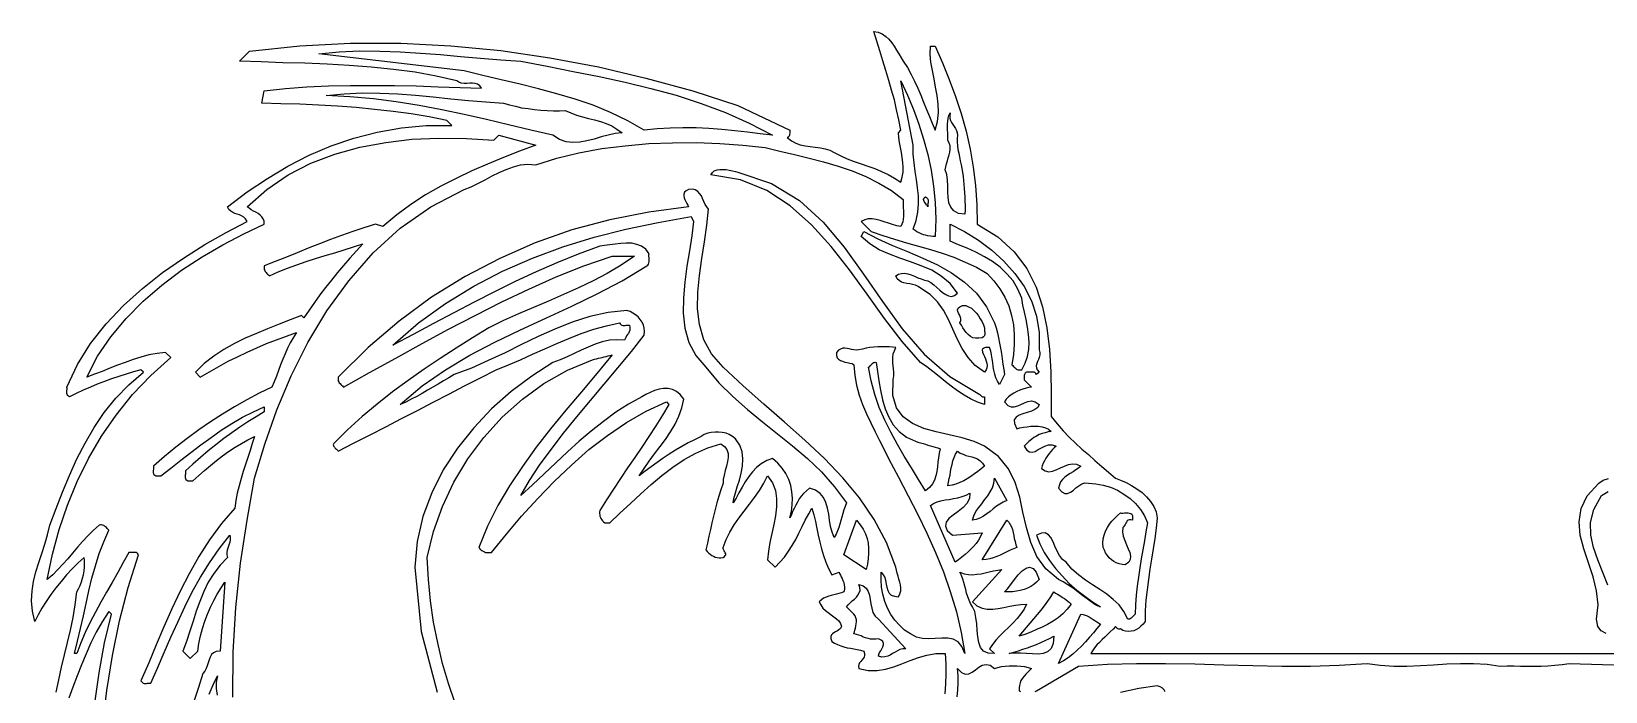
# Model space of a CAD drawing. Extents: x 0.1 to 15, y 0.1 to 19.2.
# Drawn here: x 0.17 to 8.91, y 15.54 to 19.2 of the extents above; entities that cross this region are included whole.
import ezdxf

# ---------------------------------------------------------------- set-up
doc = ezdxf.new("R2010")
doc.units = 0
doc.layers.add('1', color=7, linetype='Continuous')

msp = doc.modelspace()

# ---------------------------------------------------------------- linework, layer by layer
for points in [[(0.309, 15.539), (0.323, 15.608), (0.339, 15.678), (0.356, 15.746), (0.372, 15.815), (0.388, 15.884), (0.403, 15.953), (0.415, 16.023), (0.424, 16.095), (0.434, 16.113), (0.442, 16.131), (0.45, 16.151), (0.455, 16.171), (0.46, 16.191), (0.464, 16.212), (0.466, 16.232), (0.467, 16.251), (0.467, 16.27), (0.465, 16.287), (0.432, 16.256), (0.398, 16.224), (0.367, 16.19), (0.336, 16.154), (0.307, 16.118), (0.279, 16.081), (0.253, 16.043), (0.23, 16.005), (0.209, 15.968), (0.191, 15.931), (0.178, 15.989), (0.172, 16.046), (0.176, 16.101), (0.184, 16.154), (0.197, 16.207), (0.213, 16.258), (0.23, 16.309), (0.247, 16.361), (0.261, 16.413), (0.273, 16.465), (0.309, 16.558), (0.345, 16.649), (0.384, 16.742), (0.424, 16.833), (0.47, 16.921), (0.52, 17.007), (0.576, 17.091), (0.64, 17.17), (0.712, 17.245), (0.794, 17.315), (0.78, 17.328), (0.739, 17.316), (0.698, 17.304), (0.658, 17.291), (0.617, 17.278), (0.577, 17.263), (0.537, 17.249), (0.499, 17.232), (0.459, 17.215), (0.421, 17.196), (0.383, 17.178), (0.377, 17.181), (0.373, 17.185), (0.37, 17.19), (0.369, 17.196), (0.369, 17.202), (0.369, 17.208), (0.369, 17.214), (0.37, 17.22), (0.37, 17.226), (0.369, 17.232), (0.427, 17.357), (0.5, 17.473), (0.586, 17.582), (0.683, 17.684), (0.788, 17.779), (0.899, 17.868), (1.016, 17.948), (1.135, 18.023), (1.253, 18.089), (1.369, 18.15), (1.361, 18.165), (1.351, 18.175), (1.339, 18.182), (1.327, 18.187), (1.315, 18.191), (1.302, 18.196), (1.29, 18.201), (1.279, 18.208), (1.268, 18.218), (1.26, 18.232), (1.369, 18.315), (1.482, 18.39), (1.596, 18.458), (1.714, 18.518), (1.837, 18.571), (1.962, 18.613), (2.091, 18.647), (2.226, 18.671), (2.363, 18.684), (2.506, 18.684), (2.479, 18.712), (2.38, 18.732), (2.281, 18.749), (2.18, 18.762), (2.077, 18.773), (1.975, 18.783), (1.871, 18.79), (1.767, 18.796), (1.662, 18.801), (1.557, 18.804), (1.452, 18.808), (1.465, 18.876), (1.583, 18.889), (1.701, 18.898), (1.821, 18.903), (1.943, 18.906), (2.065, 18.906), (2.188, 18.905), (2.309, 18.903), (2.431, 18.898), (2.552, 18.894), (2.671, 18.89), (2.661, 18.904), (2.649, 18.912), (2.636, 18.916), (2.621, 18.918), (2.606, 18.918), (2.589, 18.917), (2.574, 18.917), (2.559, 18.919), (2.546, 18.923), (2.534, 18.931), (2.419, 18.958), (2.302, 18.979), (2.182, 18.995), (2.059, 19.007), (1.937, 19.017), (1.814, 19.023), (1.69, 19.029), (1.568, 19.032), (1.447, 19.036), (1.328, 19.041), (1.383, 19.095), (1.663, 19.125), (1.943, 19.14), (2.223, 19.14), (2.501, 19.125), (2.778, 19.099), (3.051, 19.059), (3.32, 19.009), (3.584, 18.947), (3.844, 18.875), (4.095, 18.794), (4.383, 18.657), (4.383, 18.651), (4.383, 18.645), (4.383, 18.64), (4.382, 18.634), (4.381, 18.63), (4.38, 18.625), (4.377, 18.622), (4.374, 18.619), (4.369, 18.616), (4.392, 18.598), (4.416, 18.586), (4.441, 18.577), (4.469, 18.571), (4.496, 18.567), (4.524, 18.564), (4.553, 18.559), (4.579, 18.554), (4.606, 18.546), (4.63, 18.534), (4.666, 18.515), (4.702, 18.498), (4.74, 18.483), (4.779, 18.47), (4.817, 18.457), (4.855, 18.444), (4.892, 18.428), (4.929, 18.412), (4.965, 18.392), (5, 18.369), (5.008, 18.397), (5.012, 18.424), (5.013, 18.452), (5.011, 18.479), (5.008, 18.506), (5.003, 18.534), (4.998, 18.561), (4.993, 18.589), (4.988, 18.616), (4.986, 18.643), (5, 18.657), (4.989, 18.714), (4.976, 18.77), (4.964, 18.825), (4.948, 18.88), (4.933, 18.934), (4.916, 18.988), (4.9, 19.043), (4.883, 19.097), (4.866, 19.151), (4.849, 19.205), (4.874, 19.201), (4.896, 19.192), (4.916, 19.178), (4.933, 19.162), (4.949, 19.143), (4.963, 19.124), (4.976, 19.102), (4.989, 19.081), (5.001, 19.059), (5.013, 19.041)], [(5.013, 19.041), (5.036, 19.005), (5.057, 18.967), (5.076, 18.929), (5.094, 18.891), (5.11, 18.852), (5.126, 18.813), (5.142, 18.773), (5.158, 18.734), (5.174, 18.696), (5.191, 18.657), (5.203, 18.706), (5.208, 18.755), (5.207, 18.802), (5.201, 18.85), (5.193, 18.896), (5.184, 18.943), (5.175, 18.988), (5.167, 19.034), (5.163, 19.078), (5.164, 19.123), (5.191, 19.123), (5.232, 19.031), (5.269, 18.939), (5.304, 18.845), (5.335, 18.75), (5.362, 18.652), (5.384, 18.553), (5.402, 18.452), (5.415, 18.35), (5.422, 18.244), (5.424, 18.136), (5.538, 18.066), (5.629, 17.983), (5.699, 17.89), (5.751, 17.787), (5.787, 17.677), (5.811, 17.56), (5.825, 17.44), (5.832, 17.317), (5.834, 17.192), (5.835, 17.068), (5.868, 17.028), (5.901, 16.99), (5.935, 16.954), (5.97, 16.921), (6.005, 16.888), (6.041, 16.857), (6.077, 16.825), (6.115, 16.792), (6.153, 16.76), (6.191, 16.726), (6.22, 16.715), (6.251, 16.702), (6.281, 16.686), (6.311, 16.668), (6.339, 16.647), (6.364, 16.623), (6.386, 16.597), (6.404, 16.569), (6.417, 16.539), (6.424, 16.506), (6.417, 16.449), (6.41, 16.392), (6.401, 16.335), (6.392, 16.278), (6.383, 16.221), (6.375, 16.165), (6.367, 16.107), (6.361, 16.049), (6.357, 15.991), (6.356, 15.931), (6.345, 15.917), (6.333, 15.905), (6.321, 15.895), (6.308, 15.886), (6.293, 15.88), (6.278, 15.877), (6.263, 15.876), (6.248, 15.878), (6.233, 15.882), (6.219, 15.89), (6.214, 15.889), (6.21, 15.889), (6.207, 15.89), (6.203, 15.892), (6.2, 15.895), (6.197, 15.898), (6.194, 15.901), (6.191, 15.904), (6.178, 15.889), (6.162, 15.874), (6.148, 15.859), (6.132, 15.845), (6.118, 15.831), (6.103, 15.815), (6.089, 15.801), (6.076, 15.785), (6.065, 15.769), (6.054, 15.753), (6.291, 15.753), (6.527, 15.753), (6.764, 15.753), (7.002, 15.753), (7.239, 15.753), (7.476, 15.753), (7.711, 15.753), (7.946, 15.753), (8.179, 15.753), (8.41, 15.753), (8.476, 15.753), (8.545, 15.753), (8.616, 15.753), (8.688, 15.753), (8.76, 15.753), (8.832, 15.753), (8.904, 15.753), (8.975, 15.753)], [(5.438, 17.191), (5.44, 17.189), (5.444, 17.185), (5.446, 17.183), (5.45, 17.18), (5.453, 17.178), (5.457, 17.177), (5.461, 17.177), (5.465, 17.178), (5.465, 17.136), (5.425, 17.149), (5.387, 17.166), (5.351, 17.187), (5.315, 17.211), (5.28, 17.237), (5.246, 17.263), (5.213, 17.291), (5.178, 17.319), (5.144, 17.345), (5.109, 17.369), (5.007, 17.485), (4.909, 17.613), (4.813, 17.747), (4.715, 17.882), (4.613, 18.012), (4.504, 18.133), (4.386, 18.238), (4.255, 18.323), (4.109, 18.382), (3.945, 18.41), (3.953, 18.422), (3.964, 18.432), (3.979, 18.437), (3.995, 18.44), (4.012, 18.44), (4.029, 18.439), (4.047, 18.435), (4.065, 18.432), (4.081, 18.428), (4.095, 18.424), (4.281, 18.362), (4.437, 18.267), (4.569, 18.147), (4.685, 18.008), (4.792, 17.859), (4.898, 17.706), (5.007, 17.555), (5.13, 17.415), (5.271, 17.291), (5.438, 17.191)], [(5.15, 18.232), (5.147, 18.238), (5.142, 18.243), (5.138, 18.249), (5.134, 18.255), (5.13, 18.261), (5.127, 18.267), (5.126, 18.272), (5.127, 18.278), (5.13, 18.283), (5.136, 18.287), (5.142, 18.284), (5.147, 18.279), (5.149, 18.274), (5.151, 18.269), (5.151, 18.263), (5.151, 18.256), (5.15, 18.25), (5.149, 18.244), (5.149, 18.238), (5.15, 18.232)], [(5.52, 17.589), (5.529, 17.561), (5.536, 17.533), (5.542, 17.505), (5.548, 17.476), (5.553, 17.447), (5.558, 17.418), (5.562, 17.389), (5.566, 17.36), (5.571, 17.33), (5.575, 17.301), (5.547, 17.246), (5.536, 17.264), (5.528, 17.284), (5.522, 17.304), (5.517, 17.325), (5.513, 17.346), (5.51, 17.368), (5.506, 17.389), (5.503, 17.41), (5.499, 17.431), (5.493, 17.452), (5.487, 17.452), (5.481, 17.452), (5.476, 17.452), (5.47, 17.451), (5.465, 17.45), (5.461, 17.448), (5.458, 17.446), (5.454, 17.442), (5.452, 17.438), (5.454, 17.426), (5.458, 17.413), (5.464, 17.401), (5.469, 17.388), (5.474, 17.376), (5.477, 17.364), (5.479, 17.351), (5.478, 17.339), (5.474, 17.327), (5.465, 17.315), (5.413, 17.352), (5.373, 17.397), (5.34, 17.446), (5.313, 17.499), (5.289, 17.553), (5.264, 17.607), (5.237, 17.658), (5.203, 17.705), (5.162, 17.746), (5.109, 17.78), (5.096, 17.79), (5.082, 17.797), (5.065, 17.801), (5.049, 17.804), (5.033, 17.807), (5.017, 17.81), (5.003, 17.815), (4.99, 17.823), (4.98, 17.833), (4.972, 17.849), (4.987, 17.859), (5.003, 17.863), (5.02, 17.864), (5.038, 17.861), (5.057, 17.855), (5.076, 17.848), (5.095, 17.839), (5.113, 17.832), (5.132, 17.826), (5.15, 17.821), (5.166, 17.812), (5.183, 17.8), (5.2, 17.785), (5.216, 17.77), (5.232, 17.756), (5.249, 17.745), (5.265, 17.738), (5.282, 17.735), (5.298, 17.74), (5.315, 17.753), (5.273, 17.806), (5.224, 17.847), (5.171, 17.88), (5.113, 17.905), (5.054, 17.927), (4.994, 17.947), (4.936, 17.97), (4.88, 17.994), (4.827, 18.027), (4.78, 18.068), (4.794, 18.095), (4.872, 18.055), (4.954, 18.018), (5.037, 17.984), (5.121, 17.948), (5.203, 17.91), (5.281, 17.866), (5.354, 17.815), (5.419, 17.753), (5.476, 17.678), (5.52, 17.589)], [(8.916, 15.865), (8.889, 15.88), (8.871, 15.904), (8.863, 15.945), (8.872, 16.023), (8.863, 16.101), (8.844, 16.179), (8.818, 16.257), (8.792, 16.334), (8.773, 16.41), (8.766, 16.485), (8.777, 16.558), (8.812, 16.629), (8.876, 16.698), (8.9, 16.716), (8.93, 16.724)], [(6.287, 16.52), (6.287, 16.493), (6.277, 16.496), (6.269, 16.496), (6.262, 16.494), (6.257, 16.489), (6.252, 16.483), (6.249, 16.477), (6.245, 16.47), (6.241, 16.463), (6.237, 16.457), (6.232, 16.452), (6.231, 16.428), (6.235, 16.404), (6.243, 16.38), (6.253, 16.357), (6.262, 16.335), (6.271, 16.314), (6.275, 16.294), (6.273, 16.275), (6.265, 16.26), (6.246, 16.246), (6.229, 16.247), (6.212, 16.251), (6.196, 16.256), (6.183, 16.265), (6.169, 16.274), (6.157, 16.285), (6.147, 16.297), (6.137, 16.312), (6.13, 16.327), (6.123, 16.342), (6.121, 16.366), (6.123, 16.389), (6.128, 16.411), (6.136, 16.433), (6.147, 16.452), (6.159, 16.471), (6.172, 16.488), (6.188, 16.505), (6.203, 16.52), (6.219, 16.534), (6.226, 16.533), (6.233, 16.533), (6.241, 16.534), (6.249, 16.535), (6.256, 16.535), (6.263, 16.535), (6.27, 16.533), (6.277, 16.53), (6.282, 16.526), (6.287, 16.52)], [(0.523, 15.478), (0.547, 15.647), (0.577, 15.812), (0.616, 15.972), (0.602, 15.986), (0.565, 15.929), (0.532, 15.872), (0.502, 15.813), (0.475, 15.752), (0.45, 15.69), (0.426, 15.629), (0.402, 15.567), (0.379, 15.505)]]:
    msp.add_lwpolyline(points)
at = {"layer": '1'}
for points in [[(4.287, 18.63), (4.218, 18.638), (4.148, 18.647), (4.077, 18.654), (4.006, 18.661), (3.934, 18.666), (3.863, 18.67), (3.79, 18.671), (3.718, 18.669), (3.646, 18.665), (3.575, 18.657), (3.483, 18.71), (3.388, 18.756), (3.291, 18.796), (3.192, 18.83), (3.09, 18.86), (2.988, 18.886), (2.885, 18.912), (2.781, 18.936), (2.678, 18.96), (2.575, 18.986), (1.767, 19.082), (1.88, 19.092), (1.994, 19.097), (2.107, 19.096), (2.22, 19.093), (2.332, 19.085), (2.444, 19.077), (2.555, 19.067), (2.666, 19.057), (2.779, 19.047), (2.89, 19.041), (3.035, 19.012), (3.18, 18.984), (3.325, 18.955), (3.469, 18.923), (3.611, 18.889), (3.752, 18.851), (3.89, 18.806), (4.026, 18.755), (4.158, 18.696), (4.287, 18.63)], [(5.191, 18.068), (5.178, 18.068), (5.164, 18.069), (5.15, 18.071), (5.137, 18.074), (5.125, 18.077), (5.113, 18.083), (5.101, 18.088), (5.089, 18.094), (5.079, 18.101), (5.068, 18.109), (5.085, 18.156), (5.095, 18.202), (5.098, 18.248), (5.097, 18.293), (5.093, 18.338), (5.086, 18.383), (5.079, 18.429), (5.073, 18.476), (5.069, 18.524), (5.068, 18.575), (5, 18.931), (5.036, 18.852), (5.07, 18.772), (5.1, 18.69), (5.126, 18.607), (5.149, 18.522), (5.168, 18.435), (5.182, 18.347), (5.19, 18.256), (5.194, 18.163), (5.191, 18.068)], [(3.136, 18.767), (3.167, 18.753), (3.199, 18.741), (3.232, 18.732), (3.265, 18.723), (3.298, 18.714), (3.331, 18.705), (3.363, 18.694), (3.394, 18.681), (3.423, 18.664), (3.452, 18.643), (3.413, 18.639), (3.375, 18.63), (3.335, 18.62), (3.296, 18.608), (3.256, 18.598), (3.218, 18.591), (3.179, 18.589), (3.142, 18.593), (3.104, 18.606), (3.068, 18.63), (2.945, 18.658), (2.821, 18.687), (2.698, 18.716), (2.575, 18.744), (2.451, 18.77), (2.325, 18.794), (2.198, 18.815), (2.071, 18.831), (1.94, 18.843), (1.808, 18.849), (1.909, 18.86), (2.008, 18.864), (2.107, 18.863), (2.206, 18.859), (2.304, 18.851), (2.402, 18.842), (2.5, 18.832), (2.598, 18.822), (2.696, 18.814), (2.794, 18.808), (2.827, 18.798), (2.86, 18.79), (2.894, 18.782), (2.93, 18.777), (2.965, 18.772), (3, 18.768), (3.036, 18.766), (3.071, 18.765), (3.104, 18.765), (3.136, 18.767)], [(5.315, 18.63), (5.312, 18.611), (5.312, 18.592), (5.314, 18.571), (5.316, 18.551), (5.321, 18.53), (5.325, 18.509), (5.33, 18.488), (5.334, 18.466), (5.339, 18.445), (5.342, 18.424), (5.345, 18.401), (5.347, 18.379), (5.349, 18.356), (5.351, 18.333), (5.353, 18.309), (5.355, 18.286), (5.356, 18.263), (5.357, 18.239), (5.357, 18.215), (5.356, 18.191), (5.32, 18.196), (5.294, 18.21), (5.278, 18.231), (5.267, 18.255), (5.262, 18.285), (5.261, 18.316), (5.26, 18.349), (5.258, 18.381), (5.255, 18.411), (5.246, 18.438), (5.249, 18.454), (5.253, 18.47), (5.258, 18.488), (5.263, 18.504), (5.268, 18.52), (5.272, 18.536), (5.273, 18.553), (5.273, 18.57), (5.268, 18.586), (5.26, 18.602), (5.261, 18.613), (5.261, 18.627), (5.26, 18.642), (5.259, 18.658), (5.259, 18.674), (5.259, 18.691), (5.261, 18.708), (5.263, 18.725), (5.267, 18.739), (5.273, 18.753), (5.271, 18.738), (5.272, 18.724), (5.276, 18.712), (5.281, 18.7), (5.289, 18.689), (5.296, 18.678), (5.303, 18.667), (5.309, 18.655), (5.313, 18.643), (5.315, 18.63)], [(0.567, 15.351), (0.59, 15.548), (0.622, 15.743), (0.661, 15.934), (0.709, 16.119), (0.767, 16.301), (0.763, 16.307), (0.759, 16.311), (0.754, 16.314), (0.749, 16.315), (0.743, 16.315), (0.736, 16.315), (0.73, 16.315), (0.724, 16.314), (0.718, 16.314), (0.712, 16.315), (0.682, 16.259), (0.652, 16.203), (0.62, 16.148), (0.589, 16.094), (0.557, 16.038), (0.527, 15.983), (0.498, 15.927), (0.47, 15.87), (0.446, 15.812), (0.424, 15.753), (0.41, 15.753), (0.428, 15.822), (0.445, 15.892), (0.46, 15.962), (0.476, 16.032), (0.491, 16.101), (0.508, 16.172), (0.527, 16.24), (0.548, 16.308), (0.573, 16.374), (0.602, 16.438), (0.597, 16.442), (0.593, 16.447), (0.588, 16.452), (0.583, 16.456), (0.578, 16.46), (0.573, 16.464), (0.567, 16.466), (0.561, 16.467), (0.555, 16.467), (0.547, 16.465), (0.515, 16.436), (0.485, 16.406), (0.456, 16.375), (0.428, 16.343), (0.4, 16.311), (0.374, 16.279), (0.346, 16.249), (0.318, 16.219), (0.29, 16.19), (0.26, 16.164), (0.289, 16.304), (0.326, 16.442), (0.372, 16.577), (0.426, 16.708), (0.489, 16.836), (0.561, 16.959), (0.642, 17.077), (0.733, 17.19), (0.834, 17.297), (0.945, 17.397), (0.917, 17.424), (0.87, 17.419), (0.824, 17.41), (0.779, 17.398), (0.736, 17.385), (0.692, 17.369), (0.649, 17.353), (0.607, 17.336), (0.565, 17.319), (0.522, 17.303), (0.479, 17.287), (0.539, 17.403), (0.613, 17.511), (0.697, 17.613), (0.793, 17.709), (0.896, 17.797), (1.005, 17.88), (1.119, 17.954), (1.235, 18.022), (1.351, 18.083), (1.465, 18.136), (1.464, 18.153), (1.459, 18.166), (1.452, 18.177), (1.442, 18.186), (1.43, 18.195), (1.418, 18.202), (1.404, 18.208), (1.392, 18.216), (1.38, 18.224), (1.369, 18.232), (1.479, 18.329), (1.598, 18.409), (1.724, 18.474), (1.857, 18.525), (1.995, 18.564), (2.139, 18.59), (2.285, 18.607), (2.435, 18.613), (2.587, 18.612), (2.739, 18.602), (2.767, 18.63), (2.972, 18.575)], [(2.972, 18.575), (2.883, 18.541), (2.793, 18.505), (2.705, 18.469), (2.617, 18.431), (2.53, 18.39), (2.445, 18.346), (2.361, 18.298), (2.279, 18.245), (2.2, 18.187), (2.123, 18.123), (2.082, 18.136), (2.018, 18.116), (1.956, 18.095), (1.894, 18.073), (1.833, 18.05), (1.771, 18.026), (1.709, 18.002), (1.648, 17.977), (1.588, 17.952), (1.526, 17.928), (1.465, 17.904), (1.464, 17.896), (1.464, 17.89), (1.464, 17.884), (1.467, 17.878), (1.47, 17.873), (1.475, 17.868), (1.479, 17.863), (1.483, 17.858), (1.488, 17.854), (1.493, 17.849), (1.542, 17.872), (1.594, 17.892), (1.645, 17.911), (1.697, 17.929), (1.75, 17.946), (1.803, 17.962), (1.856, 17.977), (1.908, 17.994), (1.961, 18.01), (2.013, 18.027), (1.976, 17.988), (1.94, 17.947), (1.905, 17.907), (1.871, 17.867), (1.838, 17.826), (1.805, 17.785), (1.773, 17.743), (1.744, 17.701), (1.714, 17.659), (1.684, 17.616), (1.671, 17.63), (1.609, 17.605), (1.547, 17.581), (1.483, 17.556), (1.421, 17.53), (1.359, 17.503), (1.299, 17.473), (1.24, 17.44), (1.184, 17.403), (1.131, 17.362), (1.082, 17.315), (1.109, 17.287), (1.16, 17.317), (1.212, 17.346), (1.264, 17.375), (1.316, 17.4), (1.37, 17.426), (1.423, 17.45), (1.477, 17.473), (1.532, 17.494), (1.588, 17.515), (1.643, 17.534), (1.625, 17.505), (1.608, 17.477), (1.593, 17.447), (1.58, 17.417), (1.567, 17.386), (1.555, 17.356), (1.543, 17.324), (1.532, 17.293), (1.519, 17.262), (1.506, 17.232), (1.437, 17.198), (1.368, 17.161), (1.3, 17.123), (1.233, 17.082), (1.167, 17.039), (1.101, 16.994), (1.037, 16.947), (0.974, 16.898), (0.91, 16.847), (0.849, 16.794), (0.85, 16.788), (0.85, 16.782), (0.849, 16.776), (0.848, 16.77), (0.848, 16.763), (0.848, 16.757), (0.85, 16.752), (0.852, 16.747), (0.857, 16.743), (0.863, 16.739), (0.89, 16.739), (0.946, 16.782), (1.001, 16.826), (1.057, 16.869), (1.113, 16.911), (1.169, 16.952), (1.226, 16.993), (1.284, 17.029), (1.343, 17.065), (1.404, 17.095), (1.465, 17.123), (1.465, 17.095), (1.419, 17.067), (1.374, 17.039), (1.329, 17.009), (1.285, 16.978), (1.24, 16.946), (1.196, 16.912), (1.153, 16.878), (1.111, 16.842), (1.068, 16.805), (1.027, 16.767), (1.028, 16.761), (1.028, 16.755), (1.027, 16.749), (1.026, 16.743), (1.026, 16.736), (1.026, 16.73), (1.028, 16.725), (1.03, 16.72), (1.035, 16.715), (1.041, 16.712), (1.068, 16.712), (1.101, 16.742), (1.133, 16.77), (1.166, 16.797), (1.199, 16.824), (1.233, 16.85), (1.267, 16.875), (1.303, 16.898), (1.338, 16.919), (1.374, 16.94), (1.41, 16.958), (1.398, 16.919), (1.386, 16.88), (1.374, 16.841), (1.361, 16.802), (1.348, 16.763), (1.336, 16.724), (1.325, 16.684), (1.315, 16.644), (1.307, 16.603), (1.301, 16.561), (1.227, 16.475), (1.16, 16.385), (1.101, 16.291), (1.047, 16.196), (0.997, 16.1), (0.951, 16.001), (0.907, 15.902), (0.865, 15.802), (0.823, 15.702), (0.78, 15.602), (0.784, 15.596), (0.788, 15.592), (0.793, 15.589), (0.798, 15.588), (0.804, 15.588), (0.811, 15.588), (0.817, 15.589), (0.823, 15.589), (0.829, 15.589), (0.835, 15.589), (0.872, 15.673), (0.909, 15.759), (0.946, 15.844), (0.984, 15.928), (1.023, 16.012), (1.065, 16.095), (1.111, 16.177), (1.16, 16.256), (1.214, 16.335), (1.273, 16.41), (1.276, 16.397), (1.275, 16.384), (1.273, 16.372), (1.27, 16.361), (1.266, 16.349), (1.262, 16.338), (1.259, 16.327), (1.257, 16.314), (1.257, 16.301), (1.26, 16.287), (1.22, 16.244), (1.184, 16.198), (1.154, 16.149), (1.129, 16.097), (1.107, 16.043), (1.087, 15.988), (1.069, 15.933), (1.051, 15.877), (1.033, 15.821), (1.013, 15.767), (1.054, 15.726), (1.095, 15.767), (1.101, 15.809), (1.11, 15.851), (1.121, 15.892), (1.134, 15.933), (1.149, 15.972), (1.166, 16.011), (1.184, 16.047), (1.203, 16.083), (1.225, 16.118), (1.246, 16.15), (1.219, 15.767), (1.198, 15.765), (1.183, 15.758), (1.172, 15.748), (1.164, 15.734), (1.158, 15.719), (1.154, 15.702), (1.148, 15.686), (1.142, 15.67), (1.135, 15.655), (1.123, 15.643), (1.099, 15.565), (1.074, 15.488)], [(1.291, 15.512), (1.292, 15.761), (1.307, 16.009), (1.333, 16.255), (1.369, 16.494), (1.41, 16.726), (1.467, 16.915), (1.535, 17.105), (1.614, 17.294), (1.707, 17.479), (1.813, 17.655), (1.934, 17.822), (2.069, 17.976), (2.22, 18.113), (2.389, 18.232), (2.575, 18.328), (2.614, 18.344), (2.654, 18.363), (2.692, 18.382), (2.731, 18.404), (2.769, 18.423), (2.808, 18.44), (2.848, 18.455), (2.888, 18.465), (2.929, 18.469), (2.972, 18.465), (3.089, 18.502), (3.212, 18.532), (3.339, 18.555), (3.468, 18.571), (3.6, 18.583), (3.732, 18.588), (3.863, 18.589), (3.994, 18.583), (4.122, 18.574), (4.246, 18.561), (4.327, 18.541), (4.409, 18.523), (4.49, 18.503), (4.571, 18.482), (4.651, 18.458), (4.729, 18.431), (4.805, 18.4), (4.878, 18.364), (4.947, 18.322), (5.013, 18.273)], [(5.013, 18.273), (5.012, 18.258), (5.012, 18.243), (5.013, 18.226), (5.014, 18.211), (5.014, 18.195), (5.014, 18.179), (5.012, 18.164), (5.01, 18.149), (5.005, 18.136), (5, 18.123), (4.977, 18.127), (4.954, 18.134), (4.931, 18.141), (4.908, 18.149), (4.885, 18.156), (4.863, 18.161), (4.84, 18.165), (4.819, 18.165), (4.799, 18.16), (4.78, 18.15), (4.835, 18.095), (4.9, 18.073), (4.965, 18.053), (5.031, 18.033), (5.098, 18.014), (5.164, 17.995), (5.229, 17.975), (5.294, 17.952), (5.357, 17.926), (5.419, 17.897), (5.479, 17.863), (5.517, 17.821), (5.55, 17.778), (5.577, 17.731), (5.599, 17.682), (5.615, 17.63), (5.625, 17.577), (5.63, 17.523), (5.63, 17.468), (5.626, 17.412), (5.616, 17.356), (5.621, 17.351), (5.625, 17.346), (5.63, 17.342), (5.635, 17.338), (5.64, 17.333), (5.645, 17.33), (5.651, 17.327), (5.657, 17.327), (5.663, 17.327), (5.671, 17.328), (5.691, 17.364), (5.704, 17.402), (5.711, 17.441), (5.712, 17.482), (5.709, 17.523), (5.703, 17.565), (5.696, 17.607), (5.686, 17.648), (5.678, 17.687), (5.671, 17.726), (5.65, 17.776), (5.624, 17.821), (5.589, 17.861), (5.551, 17.897), (5.509, 17.928), (5.464, 17.955), (5.416, 17.98), (5.368, 18.002), (5.32, 18.022), (5.273, 18.041), (5.273, 18.136), (5.354, 18.095), (5.431, 18.047), (5.505, 17.992), (5.572, 17.931), (5.632, 17.863), (5.684, 17.79), (5.725, 17.71), (5.753, 17.625), (5.767, 17.535), (5.767, 17.438), (5.771, 17.423), (5.771, 17.41), (5.768, 17.397), (5.764, 17.385), (5.759, 17.373), (5.755, 17.362), (5.752, 17.35), (5.753, 17.339), (5.757, 17.327), (5.767, 17.315), (5.753, 17.301), (5.75, 17.307), (5.745, 17.311), (5.74, 17.314), (5.735, 17.315), (5.729, 17.315), (5.722, 17.315), (5.716, 17.315), (5.71, 17.314), (5.704, 17.314), (5.698, 17.315), (5.694, 17.312), (5.69, 17.309), (5.688, 17.305), (5.686, 17.301), (5.685, 17.297), (5.684, 17.291), (5.684, 17.285), (5.684, 17.279), (5.684, 17.273), (5.726, 17.232), (5.711, 17.23), (5.695, 17.226), (5.678, 17.22), (5.661, 17.214), (5.644, 17.207), (5.627, 17.198), (5.612, 17.189), (5.597, 17.177), (5.585, 17.165), (5.575, 17.15), (5.594, 17.13), (5.613, 17.122), (5.63, 17.122), (5.649, 17.127), (5.667, 17.136), (5.686, 17.145), (5.705, 17.152), (5.725, 17.155), (5.745, 17.15), (5.767, 17.136), (5.76, 17.119), (5.744, 17.107), (5.725, 17.098), (5.702, 17.091), (5.678, 17.084), (5.657, 17.077), (5.64, 17.065), (5.63, 17.051), (5.631, 17.029), (5.643, 17), (5.661, 17.005), (5.68, 17.009), (5.701, 17.012), (5.721, 17.015), (5.743, 17.016), (5.763, 17.015), (5.784, 17.011), (5.803, 17.006), (5.82, 16.998), (5.835, 16.986), (5.818, 16.983), (5.801, 16.979), (5.785, 16.974), (5.768, 16.968), (5.754, 16.96), (5.738, 16.952), (5.725, 16.941), (5.71, 16.93), (5.697, 16.917), (5.684, 16.904), (5.699, 16.882), (5.714, 16.872), (5.729, 16.87), (5.745, 16.875), (5.762, 16.885), (5.78, 16.895), (5.799, 16.905), (5.819, 16.911), (5.84, 16.911), (5.863, 16.904), (5.852, 16.895), (5.842, 16.885), (5.833, 16.875), (5.823, 16.863), (5.814, 16.85), (5.805, 16.837), (5.797, 16.823), (5.791, 16.809), (5.785, 16.795), (5.78, 16.78), (5.801, 16.767), (5.821, 16.762), (5.842, 16.765), (5.863, 16.773), (5.886, 16.783), (5.908, 16.793), (5.93, 16.802), (5.953, 16.806), (5.976, 16.804), (6, 16.794), (5.986, 16.782), (5.971, 16.772), (5.956, 16.762), (5.94, 16.752), (5.925, 16.743), (5.91, 16.732), (5.898, 16.72), (5.887, 16.706), (5.88, 16.69), (5.876, 16.671), (5.894, 16.651), (5.91, 16.642), (5.926, 16.642), (5.941, 16.648), (5.956, 16.659), (5.971, 16.672), (5.988, 16.684), (6.004, 16.695), (6.022, 16.7), (6.041, 16.698), (6.083, 16.696), (6.124, 16.688), (6.164, 16.676), (6.202, 16.66), (6.239, 16.638), (6.273, 16.614), (6.303, 16.586), (6.33, 16.553), (6.352, 16.518), (6.369, 16.479), (6.361, 16.429), (6.352, 16.379), (6.343, 16.329), (6.334, 16.279), (6.327, 16.229), (6.319, 16.178), (6.313, 16.128), (6.307, 16.077), (6.303, 16.024), (6.301, 15.972), (6.297, 15.969), (6.293, 15.965), (6.29, 15.961), (6.286, 15.957), (6.283, 15.953), (6.279, 15.95), (6.274, 15.946), (6.27, 15.945), (6.266, 15.944), (6.26, 15.945), (6.238, 15.987), (6.212, 16.023), (6.179, 16.054), (6.143, 16.083), (6.105, 16.109), (6.065, 16.135), (6.025, 16.161), (5.987, 16.19), (5.95, 16.222), (5.917, 16.26), (5.897, 16.275), (5.88, 16.297), (5.867, 16.322), (5.855, 16.349), (5.845, 16.374), (5.833, 16.397), (5.819, 16.413), (5.802, 16.423), (5.78, 16.422), (5.753, 16.41), (5.771, 16.363), (5.796, 16.315), (5.825, 16.27), (5.858, 16.226), (5.895, 16.184), (5.935, 16.143), (5.977, 16.106), (6.021, 16.071), (6.065, 16.041), (6.109, 16.013), (6.095, 16.017), (6.077, 16.026), (6.057, 16.04), (6.034, 16.057), (6.009, 16.076), (5.982, 16.095), (5.956, 16.116), (5.928, 16.134), (5.902, 16.151), (5.876, 16.164), (5.805, 16.223), (5.755, 16.292), (5.721, 16.369), (5.697, 16.452), (5.678, 16.537), (5.66, 16.622), (5.634, 16.703), (5.597, 16.779), (5.542, 16.847), (5.465, 16.904), (5.407, 16.93), (5.34, 16.95), (5.268, 16.967), (5.196, 16.983), (5.127, 17.003), (5.065, 17.029), (5.012, 17.066), (4.975, 17.117), (4.956, 17.185), (4.958, 17.273), (4.96, 17.295), (4.96, 17.315), (4.959, 17.333), (4.958, 17.35), (4.956, 17.366), (4.955, 17.382), (4.956, 17.398), (4.958, 17.416), (4.964, 17.433), (4.972, 17.452), (4.954, 17.453), (4.935, 17.455), (4.915, 17.456), (4.893, 17.456), (4.872, 17.455), (4.85, 17.453), (4.828, 17.451), (4.807, 17.447), (4.786, 17.443), (4.767, 17.438), (4.753, 17.437), (4.739, 17.439), (4.726, 17.441), (4.713, 17.444), (4.701, 17.446), (4.689, 17.448), (4.677, 17.447), (4.665, 17.443), (4.654, 17.436), (4.643, 17.424), (4.642, 17.407), (4.647, 17.394), (4.654, 17.386), (4.664, 17.379), (4.676, 17.375), (4.689, 17.371), (4.702, 17.369), (4.716, 17.365), (4.729, 17.362), (4.739, 17.356), (4.744, 17.297), (4.754, 17.242), (4.768, 17.188), (4.787, 17.135), (4.809, 17.084), (4.833, 17.034), (4.857, 16.984), (4.882, 16.935), (4.907, 16.886), (4.931, 16.835), (4.987, 16.732), (5.041, 16.629), (5.094, 16.525), (5.144, 16.421), (5.192, 16.315), (5.236, 16.207), (5.274, 16.097), (5.309, 15.985), (5.335, 15.87), (5.356, 15.753), (5.339, 15.793), (5.318, 15.818), (5.291, 15.833), (5.261, 15.839), (5.227, 15.839), (5.191, 15.836), (5.155, 15.835), (5.12, 15.837), (5.086, 15.845), (5.054, 15.863), (5.021, 15.884), (4.992, 15.91), (4.966, 15.939), (4.944, 15.97), (4.926, 16.005), (4.911, 16.042), (4.9, 16.082), (4.893, 16.122), (4.89, 16.163), (4.89, 16.205), (4.902, 16.191), (4.91, 16.176), (4.915, 16.158), (4.918, 16.139), (4.922, 16.121), (4.928, 16.104), (4.935, 16.089), (4.946, 16.077), (4.964, 16.071), (4.986, 16.068), (4.994, 16.084), (4.999, 16.101), (5, 16.118), (4.998, 16.134), (4.994, 16.15), (4.989, 16.166), (4.984, 16.183), (4.979, 16.2), (4.975, 16.216), (4.972, 16.232), (4.921, 16.37), (4.852, 16.498), (4.771, 16.617), (4.678, 16.729), (4.576, 16.835), (4.467, 16.938), (4.354, 17.038), (4.238, 17.137), (4.125, 17.238), (4.013, 17.342), (3.949, 17.416), (3.906, 17.494), (3.881, 17.579), (3.871, 17.667), (3.872, 17.758), (3.881, 17.851), (3.895, 17.945), (3.91, 18.038), (3.923, 18.13), (3.931, 18.219), (3.922, 18.232), (3.913, 18.246), (3.906, 18.261), (3.899, 18.278), (3.892, 18.293), (3.882, 18.307), (3.872, 18.318), (3.858, 18.326), (3.842, 18.33), (3.821, 18.328), (3.808, 18.321), (3.799, 18.313), (3.795, 18.303), (3.794, 18.293), (3.796, 18.283), (3.8, 18.272), (3.805, 18.261), (3.811, 18.25), (3.816, 18.241), (3.821, 18.232), (3.6, 18.203), (3.384, 18.16), (3.173, 18.104), (2.97, 18.033), (2.772, 17.946), (2.58, 17.845), (2.394, 17.73), (2.214, 17.598), (2.042, 17.451), (1.876, 17.287), (1.875, 17.279), (1.875, 17.273), (1.875, 17.267), (1.878, 17.261), (1.881, 17.256), (1.886, 17.251), (1.89, 17.247), (1.894, 17.242), (1.899, 17.238), (1.904, 17.232), (2.05, 17.312), (2.196, 17.393), (2.342, 17.474), (2.488, 17.553), (2.636, 17.63), (2.784, 17.705), (2.934, 17.776), (3.086, 17.843), (3.24, 17.904), (3.397, 17.958), (3.52, 17.958), (3.446, 17.908), (3.369, 17.863), (3.291, 17.821), (3.209, 17.782), (3.126, 17.745), (3.043, 17.709), (2.959, 17.674), (2.876, 17.638), (2.793, 17.601), (2.712, 17.561), (2.622, 17.505), (2.531, 17.448), (2.441, 17.39), (2.352, 17.331), (2.264, 17.268), (2.177, 17.205), (2.091, 17.138), (2.008, 17.068), (1.927, 16.994), (1.849, 16.917), (1.848, 16.911), (1.849, 16.907), (1.851, 16.903), (1.854, 16.898), (1.857, 16.894), (1.861, 16.891), (1.865, 16.887), (1.869, 16.884), (1.873, 16.88), (1.876, 16.876), (1.964, 16.922), (2.052, 16.967), (2.139, 17.011), (2.227, 17.057), (2.315, 17.102), (2.402, 17.148), (2.49, 17.193), (2.577, 17.238), (2.666, 17.283), (2.753, 17.328), (2.821, 17.356), (2.888, 17.384), (2.955, 17.414), (3.022, 17.444), (3.089, 17.474), (3.156, 17.502), (3.225, 17.529), (3.294, 17.553), (3.365, 17.572), (3.438, 17.589), (3.441, 17.583), (3.446, 17.578), (3.451, 17.576), (3.456, 17.574), (3.462, 17.574), (3.469, 17.574), (3.475, 17.575), (3.481, 17.576), (3.487, 17.576), (3.493, 17.575), (3.495, 17.565), (3.495, 17.555), (3.494, 17.547), (3.491, 17.538), (3.487, 17.53), (3.482, 17.523), (3.477, 17.516), (3.473, 17.508), (3.469, 17.5), (3.465, 17.493), (3.423, 17.495), (3.382, 17.492), (3.342, 17.483), (3.303, 17.47), (3.263, 17.454), (3.225, 17.436), (3.185, 17.418), (3.147, 17.4), (3.107, 17.383), (3.068, 17.369), (2.95, 17.293), (2.835, 17.207), (2.727, 17.111), (2.628, 17.006), (2.538, 16.893), (2.459, 16.773), (2.395, 16.646), (2.345, 16.513), (2.314, 16.375), (2.301, 16.232), (2.336, 15.876), (2.425, 15.54)], [(3.849, 18.15), (3.839, 18.071), (3.827, 17.988), (3.812, 17.902), (3.8, 17.815), (3.792, 17.727), (3.791, 17.642), (3.801, 17.559), (3.823, 17.48), (3.861, 17.407), (3.917, 17.342), (3.989, 17.256), (4.066, 17.179), (4.148, 17.107), (4.231, 17.04), (4.315, 16.973), (4.399, 16.906), (4.482, 16.836), (4.559, 16.761), (4.632, 16.679), (4.698, 16.589), (4.69, 16.57), (4.683, 16.551), (4.677, 16.531), (4.672, 16.511), (4.666, 16.492), (4.661, 16.472), (4.655, 16.452), (4.648, 16.434), (4.64, 16.415), (4.63, 16.397), (4.619, 16.426), (4.61, 16.458), (4.604, 16.493), (4.599, 16.527), (4.592, 16.56), (4.583, 16.591), (4.57, 16.619), (4.552, 16.642), (4.526, 16.66), (4.493, 16.671), (4.476, 16.657), (4.46, 16.642), (4.447, 16.626), (4.435, 16.611), (4.425, 16.594), (4.416, 16.577), (4.408, 16.559), (4.399, 16.541), (4.392, 16.523), (4.383, 16.506), (4.392, 16.542), (4.396, 16.579), (4.398, 16.615), (4.394, 16.651), (4.388, 16.686), (4.377, 16.72), (4.362, 16.752), (4.341, 16.782), (4.317, 16.81), (4.287, 16.835), (4.255, 16.824), (4.225, 16.807), (4.199, 16.786), (4.176, 16.761), (4.155, 16.735), (4.136, 16.706), (4.119, 16.676), (4.101, 16.646), (4.085, 16.616), (4.068, 16.589), (4.072, 16.614), (4.081, 16.645), (4.091, 16.679), (4.103, 16.716), (4.113, 16.755), (4.12, 16.794), (4.123, 16.833), (4.119, 16.873), (4.106, 16.91), (4.082, 16.945), (4.065, 16.958), (4.047, 16.968), (4.029, 16.976), (4.008, 16.98), (3.988, 16.982), (3.968, 16.982), (3.947, 16.98), (3.928, 16.976), (3.908, 16.968), (3.89, 16.958), (3.854, 16.94), (3.819, 16.922), (3.784, 16.902), (3.749, 16.881), (3.714, 16.86), (3.68, 16.838), (3.647, 16.814), (3.613, 16.79), (3.58, 16.765), (3.547, 16.739), (3.574, 16.781), (3.602, 16.821), (3.632, 16.862), (3.663, 16.902), (3.693, 16.942), (3.72, 16.984), (3.746, 17.026), (3.767, 17.07), (3.784, 17.116), (3.794, 17.164), (3.775, 17.19), (3.754, 17.208), (3.731, 17.219), (3.707, 17.224), (3.682, 17.225), (3.657, 17.22), (3.632, 17.213), (3.607, 17.202), (3.583, 17.19), (3.561, 17.178), (3.488, 17.137), (3.417, 17.092), (3.348, 17.041), (3.28, 16.988), (3.214, 16.931), (3.148, 16.872), (3.084, 16.811), (3.019, 16.75), (2.955, 16.69), (2.89, 16.63), (2.938, 16.714), (2.994, 16.799), (3.058, 16.886), (3.127, 16.976), (3.201, 17.066), (3.276, 17.157), (3.353, 17.249), (3.429, 17.339), (3.504, 17.43), (3.575, 17.52), (3.577, 17.54), (3.575, 17.559), (3.571, 17.576), (3.563, 17.593), (3.553, 17.607), (3.541, 17.622), (3.527, 17.633), (3.511, 17.643), (3.496, 17.651), (3.479, 17.657), (3.374, 17.645), (3.272, 17.623), (3.174, 17.592), (3.078, 17.554), (2.986, 17.512), (2.893, 17.468), (2.802, 17.422), (2.709, 17.379), (2.616, 17.337), (2.52, 17.301), (2.49, 17.284), (2.46, 17.267), (2.431, 17.249), (2.401, 17.231), (2.372, 17.214), (2.342, 17.196), (2.312, 17.179), (2.281, 17.164), (2.25, 17.149), (2.219, 17.136), (2.342, 17.238), (2.472, 17.328), (2.607, 17.409), (2.746, 17.482), (2.887, 17.549), (3.029, 17.615), (3.172, 17.681), (3.314, 17.75), (3.453, 17.822), (3.589, 17.904), (3.595, 17.909), (3.599, 17.914), (3.601, 17.921), (3.603, 17.928), (3.603, 17.934), (3.603, 17.942), (3.602, 17.95), (3.601, 17.958), (3.601, 17.965), (3.602, 17.972), (3.583, 17.997), (3.559, 18.014), (3.534, 18.024), (3.505, 18.03), (3.475, 18.031), (3.444, 18.029), (3.413, 18.025), (3.383, 18.021), (3.355, 18.017), (3.328, 18.013), (3.208, 17.97), (3.09, 17.922), (2.974, 17.871), (2.858, 17.817), (2.744, 17.761), (2.63, 17.703), (2.517, 17.644), (2.404, 17.584), (2.291, 17.524), (2.178, 17.465), (2.322, 17.588), (2.472, 17.696), (2.628, 17.792), (2.788, 17.876), (2.954, 17.948), (3.123, 18.011), (3.297, 18.064), (3.473, 18.108), (3.653, 18.146), (3.835, 18.178), (3.849, 18.15)], [(5.465, 17.561), (5.464, 17.555), (5.464, 17.549), (5.465, 17.543), (5.466, 17.537), (5.466, 17.53), (5.466, 17.524), (5.464, 17.519), (5.462, 17.514), (5.458, 17.51), (5.452, 17.506), (5.433, 17.503), (5.415, 17.503), (5.399, 17.506), (5.386, 17.513), (5.374, 17.523), (5.363, 17.534), (5.353, 17.547), (5.344, 17.56), (5.336, 17.575), (5.328, 17.589), (5.333, 17.601), (5.333, 17.612), (5.33, 17.623), (5.325, 17.633), (5.32, 17.642), (5.316, 17.652), (5.315, 17.66), (5.318, 17.669), (5.327, 17.677), (5.342, 17.684), (5.36, 17.684), (5.376, 17.678), (5.392, 17.669), (5.406, 17.657), (5.419, 17.642), (5.431, 17.627), (5.441, 17.61), (5.451, 17.594), (5.458, 17.577), (5.465, 17.561)], [(2.525, 15.478), (2.488, 15.587), (2.455, 15.698), (2.428, 15.812), (2.405, 15.928), (2.388, 16.045), (2.376, 16.165), (2.369, 16.287), (2.404, 16.43), (2.454, 16.569), (2.518, 16.704), (2.595, 16.833), (2.684, 16.953), (2.785, 17.065), (2.898, 17.165), (3.018, 17.252), (3.148, 17.326), (3.287, 17.383), (3.298, 17.386), (3.309, 17.388), (3.32, 17.392), (3.331, 17.394), (3.342, 17.397), (3.353, 17.399), (3.364, 17.402), (3.375, 17.405), (3.386, 17.408), (3.397, 17.41)], [(3.397, 17.41), (3.312, 17.308), (3.226, 17.206), (3.14, 17.104), (3.055, 17.001), (2.975, 16.898), (2.898, 16.792), (2.826, 16.684), (2.761, 16.574), (2.704, 16.46), (2.657, 16.342), (2.662, 16.335), (2.667, 16.329), (2.673, 16.325), (2.68, 16.321), (2.687, 16.318), (2.694, 16.315), (2.702, 16.315), (2.709, 16.314), (2.717, 16.314), (2.726, 16.315), (2.809, 16.416), (2.894, 16.516), (2.983, 16.613), (3.075, 16.708), (3.17, 16.799), (3.268, 16.885), (3.37, 16.964), (3.476, 17.035), (3.585, 17.098), (3.698, 17.15), (3.712, 17.136), (3.677, 17.077), (3.64, 17.017), (3.601, 16.958), (3.562, 16.899), (3.523, 16.841), (3.482, 16.783), (3.443, 16.725), (3.404, 16.666), (3.365, 16.607), (3.328, 16.547), (3.327, 16.539), (3.327, 16.531), (3.328, 16.523), (3.329, 16.516), (3.332, 16.509), (3.334, 16.502), (3.339, 16.495), (3.343, 16.489), (3.349, 16.484), (3.356, 16.479), (3.383, 16.479), (3.44, 16.532), (3.499, 16.586), (3.556, 16.64), (3.614, 16.692), (3.673, 16.742), (3.734, 16.788), (3.797, 16.83), (3.862, 16.866), (3.928, 16.895), (4, 16.917), (4.021, 16.903), (4.034, 16.885), (4.04, 16.864), (4.041, 16.842), (4.037, 16.819), (4.031, 16.794), (4.024, 16.769), (4.018, 16.744), (4.014, 16.72), (4.013, 16.698), (4, 16.662), (3.989, 16.626), (3.978, 16.589), (3.969, 16.553), (3.959, 16.516), (3.951, 16.478), (3.942, 16.441), (3.934, 16.404), (3.926, 16.366), (3.917, 16.328), (3.925, 16.319), (3.933, 16.311), (3.941, 16.304), (3.95, 16.298), (3.959, 16.293), (3.969, 16.289), (3.979, 16.286), (3.99, 16.285), (4.001, 16.285), (4.013, 16.287), (4.021, 16.291), (4.025, 16.297), (4.027, 16.302), (4.027, 16.307), (4.024, 16.313), (4.022, 16.318), (4.018, 16.324), (4.015, 16.33), (4.013, 16.336), (4.013, 16.342), (4.029, 16.386), (4.05, 16.427), (4.074, 16.467), (4.101, 16.505), (4.13, 16.543), (4.159, 16.582), (4.187, 16.619), (4.214, 16.658), (4.239, 16.698), (4.26, 16.739), (4.287, 16.701), (4.303, 16.659), (4.31, 16.614), (4.31, 16.567), (4.304, 16.518), (4.295, 16.469), (4.284, 16.419), (4.273, 16.369), (4.264, 16.321), (4.26, 16.273), (4.301, 16.232), (4.328, 16.26), (4.353, 16.289), (4.376, 16.321), (4.397, 16.353), (4.416, 16.387), (4.434, 16.422), (4.452, 16.458), (4.469, 16.493), (4.488, 16.528), (4.506, 16.561), (4.517, 16.523), (4.525, 16.486), (4.534, 16.448), (4.541, 16.41), (4.55, 16.372), (4.559, 16.334), (4.571, 16.297), (4.583, 16.261), (4.598, 16.226), (4.616, 16.191), (4.657, 16.205), (4.66, 16.197), (4.665, 16.189), (4.669, 16.179), (4.674, 16.169), (4.678, 16.158), (4.683, 16.147), (4.685, 16.135), (4.687, 16.122), (4.687, 16.109), (4.684, 16.095), (4.671, 16.09), (4.656, 16.086), (4.642, 16.083), (4.627, 16.08), (4.613, 16.076), (4.599, 16.071), (4.585, 16.066), (4.571, 16.06), (4.559, 16.052), (4.547, 16.041), (4.555, 16.023), (4.567, 16.006), (4.581, 15.993), (4.596, 15.981), (4.613, 15.969), (4.628, 15.958), (4.642, 15.946), (4.655, 15.934), (4.665, 15.92), (4.671, 15.904), (4.665, 15.893), (4.656, 15.885), (4.648, 15.879), (4.637, 15.874), (4.628, 15.869), (4.62, 15.863), (4.614, 15.857), (4.611, 15.848), (4.611, 15.837), (4.616, 15.821), (4.631, 15.811), (4.648, 15.803), (4.666, 15.796), (4.684, 15.791), (4.702, 15.786), (4.72, 15.783), (4.739, 15.779), (4.758, 15.775), (4.776, 15.772), (4.794, 15.767), (4.798, 15.754), (4.798, 15.744), (4.796, 15.734), (4.791, 15.726), (4.784, 15.717), (4.777, 15.709), (4.771, 15.702), (4.766, 15.692), (4.764, 15.683), (4.767, 15.671), (4.818, 15.66), (4.868, 15.659), (4.915, 15.666), (4.961, 15.679), (5.006, 15.696), (5.052, 15.714), (5.098, 15.731), (5.145, 15.744), (5.195, 15.753), (5.246, 15.753), (5.25, 15.696), (5.25, 15.64), (5.248, 15.585), (5.244, 15.53)], [(4.863, 17.369), (4.87, 17.319), (4.878, 17.266), (4.886, 17.214), (4.898, 17.162), (4.913, 17.112), (4.933, 17.065), (4.958, 17.023), (4.991, 16.985), (5.032, 16.954), (5.082, 16.931), (5.095, 16.927), (5.109, 16.922), (5.123, 16.919), (5.136, 16.915), (5.15, 16.91), (5.164, 16.906), (5.178, 16.902), (5.191, 16.898), (5.205, 16.894), (5.219, 16.89), (5.213, 16.866), (5.208, 16.84), (5.206, 16.815), (5.203, 16.79), (5.2, 16.764), (5.195, 16.739), (5.187, 16.716), (5.175, 16.695), (5.159, 16.674), (5.136, 16.657), (5.098, 16.72), (5.059, 16.783), (5.019, 16.848), (4.981, 16.913), (4.945, 16.981), (4.91, 17.049), (4.88, 17.119), (4.855, 17.191), (4.835, 17.266), (4.821, 17.342), (4.826, 17.345), (4.829, 17.349), (4.833, 17.353), (4.836, 17.357), (4.839, 17.361), (4.844, 17.364), (4.848, 17.368), (4.852, 17.369), (4.857, 17.37), (4.863, 17.369)], [(5.465, 16.794), (5.446, 16.779), (5.428, 16.764), (5.409, 16.75), (5.389, 16.736), (5.369, 16.723), (5.349, 16.712), (5.328, 16.702), (5.306, 16.694), (5.284, 16.688), (5.26, 16.684), (5.265, 16.704), (5.268, 16.724), (5.273, 16.744), (5.276, 16.764), (5.279, 16.784), (5.284, 16.803), (5.289, 16.822), (5.296, 16.841), (5.304, 16.859), (5.315, 16.876), (5.329, 16.866), (5.345, 16.859), (5.361, 16.853), (5.377, 16.849), (5.394, 16.845), (5.41, 16.839), (5.426, 16.833), (5.44, 16.823), (5.454, 16.81), (5.465, 16.794)], [(5.589, 16.602), (5.568, 16.594), (5.549, 16.583), (5.531, 16.571), (5.512, 16.556), (5.495, 16.542), (5.477, 16.529), (5.458, 16.516), (5.439, 16.505), (5.418, 16.498), (5.397, 16.493), (5.405, 16.517), (5.417, 16.541), (5.433, 16.563), (5.449, 16.585), (5.465, 16.607), (5.482, 16.628), (5.496, 16.65), (5.508, 16.673), (5.517, 16.699), (5.52, 16.726), (5.589, 16.602)], [(5.383, 16.643), (5.381, 16.613), (5.367, 16.586), (5.345, 16.563), (5.318, 16.541), (5.291, 16.522), (5.267, 16.502), (5.251, 16.482), (5.247, 16.461), (5.257, 16.437), (5.287, 16.41), (5.452, 16.424), (5.442, 16.403), (5.431, 16.383), (5.418, 16.364), (5.404, 16.348), (5.389, 16.332), (5.374, 16.317), (5.357, 16.303), (5.339, 16.288), (5.32, 16.274), (5.301, 16.26), (5.164, 16.575), (5.181, 16.586), (5.201, 16.595), (5.222, 16.601), (5.245, 16.606), (5.269, 16.609), (5.293, 16.613), (5.317, 16.618), (5.34, 16.624), (5.363, 16.632), (5.383, 16.643)], [(8.926, 16.133), (8.899, 16.203), (8.871, 16.273), (8.847, 16.341), (8.831, 16.41), (8.83, 16.481), (8.848, 16.553), (8.89, 16.63), (8.927, 16.652)], [(4.808, 16.219), (4.684, 16.301), (4.753, 16.493), (4.774, 16.468), (4.791, 16.443), (4.804, 16.417), (4.813, 16.392), (4.819, 16.365), (4.821, 16.339), (4.821, 16.31), (4.819, 16.281), (4.814, 16.25), (4.808, 16.219)], [(5.643, 16.342), (5.625, 16.334), (5.606, 16.327), (5.588, 16.317), (5.569, 16.309), (5.551, 16.3), (5.532, 16.292), (5.513, 16.285), (5.494, 16.279), (5.473, 16.275), (5.452, 16.273), (5.589, 16.493), (5.599, 16.482), (5.607, 16.47), (5.614, 16.457), (5.619, 16.441), (5.624, 16.425), (5.627, 16.408), (5.63, 16.391), (5.635, 16.375), (5.638, 16.357), (5.643, 16.342)], [(5.397, 16.041), (5.422, 16.019), (5.451, 16.006), (5.48, 16), (5.51, 16), (5.541, 16.003), (5.572, 16.009), (5.605, 16.016), (5.636, 16.022), (5.667, 16.026), (5.698, 16.027), (5.684, 16), (5.666, 15.973), (5.645, 15.947), (5.622, 15.922), (5.598, 15.898), (5.573, 15.875), (5.55, 15.851), (5.528, 15.827), (5.508, 15.804), (5.493, 15.78), (5.52, 15.753), (5.484, 15.755), (5.458, 15.767), (5.442, 15.787), (5.432, 15.815), (5.427, 15.847), (5.423, 15.882), (5.421, 15.918), (5.417, 15.953), (5.41, 15.986), (5.397, 16.013), (5.386, 16.031), (5.379, 16.05), (5.371, 16.069), (5.365, 16.089), (5.36, 16.108), (5.355, 16.128), (5.35, 16.148), (5.344, 16.167), (5.337, 16.186), (5.328, 16.205), (5.351, 16.196), (5.375, 16.192), (5.398, 16.191), (5.422, 16.193), (5.445, 16.196), (5.468, 16.202), (5.491, 16.207), (5.515, 16.212), (5.538, 16.216), (5.561, 16.219), (5.397, 16.041)], [(5.767, 16.164), (5.754, 16.149), (5.738, 16.136), (5.721, 16.126), (5.703, 16.117), (5.684, 16.109), (5.663, 16.104), (5.642, 16.1), (5.619, 16.096), (5.597, 16.095), (5.575, 16.095), (5.592, 16.113), (5.611, 16.137), (5.631, 16.164), (5.652, 16.19), (5.673, 16.212), (5.695, 16.227), (5.714, 16.233), (5.734, 16.226), (5.751, 16.205), (5.767, 16.164)], [(4.876, 15.945), (5.027, 15.78), (5.011, 15.78), (4.995, 15.776), (4.982, 15.769), (4.968, 15.761), (4.954, 15.753), (4.941, 15.744), (4.927, 15.738), (4.911, 15.735), (4.895, 15.734), (4.876, 15.739), (4.878, 15.749), (4.882, 15.759), (4.888, 15.769), (4.894, 15.78), (4.899, 15.791), (4.903, 15.801), (4.904, 15.81), (4.9, 15.82), (4.891, 15.827), (4.876, 15.835), (4.861, 15.833), (4.845, 15.833), (4.832, 15.834), (4.818, 15.837), (4.804, 15.841), (4.791, 15.845), (4.779, 15.851), (4.766, 15.855), (4.753, 15.859), (4.739, 15.863), (4.742, 15.873), (4.744, 15.884), (4.748, 15.895), (4.75, 15.907), (4.752, 15.918), (4.753, 15.93), (4.753, 15.941), (4.75, 15.952), (4.746, 15.963), (4.739, 15.972), (4.698, 16.013), (4.708, 16.024), (4.719, 16.035), (4.73, 16.046), (4.742, 16.056), (4.753, 16.066), (4.761, 16.077), (4.768, 16.09), (4.773, 16.104), (4.772, 16.119), (4.767, 16.136), (4.791, 16.129), (4.808, 16.116), (4.819, 16.098), (4.826, 16.077), (4.829, 16.053), (4.833, 16.029), (4.838, 16.005), (4.845, 15.982), (4.857, 15.961), (4.876, 15.945)], [(5.945, 16.027), (5.923, 15.999), (5.899, 15.974), (5.873, 15.952), (5.845, 15.933), (5.815, 15.915), (5.785, 15.899), (5.753, 15.886), (5.721, 15.872), (5.689, 15.86), (5.657, 15.849), (5.677, 15.874), (5.697, 15.898), (5.718, 15.922), (5.738, 15.946), (5.758, 15.97), (5.779, 15.994), (5.797, 16.019), (5.816, 16.044), (5.833, 16.069), (5.849, 16.095), (5.859, 16.089), (5.869, 16.083), (5.879, 16.078), (5.889, 16.072), (5.898, 16.065), (5.909, 16.059), (5.918, 16.052), (5.927, 16.044), (5.936, 16.036), (5.945, 16.027)], [(6.109, 15.917), (6.089, 15.893), (6.069, 15.869), (6.047, 15.844), (6.026, 15.819), (6.003, 15.795), (5.979, 15.772), (5.954, 15.75), (5.929, 15.73), (5.903, 15.713), (5.876, 15.698), (6, 15.972), (6.012, 15.97), (6.023, 15.967), (6.035, 15.962), (6.046, 15.957), (6.057, 15.95), (6.067, 15.943), (6.077, 15.936), (6.088, 15.929), (6.098, 15.923), (6.109, 15.917)], [(5.849, 15.849), (5.845, 15.809), (5.834, 15.781), (5.815, 15.763), (5.791, 15.754), (5.762, 15.75), (5.731, 15.751), (5.697, 15.754), (5.664, 15.756), (5.631, 15.756), (5.602, 15.753), (5.627, 15.761), (5.653, 15.769), (5.678, 15.778), (5.703, 15.786), (5.728, 15.795), (5.753, 15.804), (5.778, 15.814), (5.802, 15.825), (5.826, 15.836), (5.849, 15.849)], [(5.312, 15.514), (5.316, 15.552), (5.319, 15.591), (5.319, 15.63), (5.315, 15.671), (5.337, 15.648), (5.357, 15.639), (5.377, 15.641), (5.396, 15.65), (5.414, 15.663), (5.433, 15.677), (5.452, 15.688), (5.473, 15.692), (5.495, 15.688), (5.52, 15.671), (5.539, 15.676), (5.559, 15.681), (5.579, 15.684), (5.601, 15.685), (5.623, 15.686), (5.644, 15.685), (5.666, 15.684), (5.687, 15.681), (5.707, 15.676), (5.726, 15.671), (5.714, 15.66), (5.703, 15.649), (5.693, 15.639), (5.684, 15.627), (5.675, 15.616), (5.667, 15.604), (5.662, 15.591), (5.658, 15.577), (5.656, 15.563), (5.657, 15.547), (5.665, 15.542)], [(5.745, 15.542), (5.753, 15.547), (5.986, 15.684), (6.147, 15.695), (6.308, 15.699), (6.47, 15.699), (6.632, 15.696), (6.794, 15.691), (6.955, 15.687), (7.115, 15.684), (7.274, 15.684), (7.433, 15.688), (7.589, 15.698), (7.662, 15.688), (7.737, 15.684), (7.81, 15.684), (7.885, 15.687), (7.958, 15.691), (8.032, 15.696), (8.107, 15.699), (8.18, 15.699), (8.255, 15.695), (8.328, 15.684), (8.366, 15.685), (8.404, 15.685), (8.441, 15.684), (8.479, 15.684), (8.517, 15.684), (8.555, 15.684), (8.593, 15.685), (8.632, 15.688), (8.672, 15.692), (8.712, 15.698), (9.205, 15.684)], [(1.158, 15.528), (1.181, 15.579), (1.205, 15.63), (1.198, 15.595), (1.198, 15.559), (1.203, 15.523)], [(6.467, 15.541), (6.462, 15.552), (6.453, 15.561), (6.44, 15.569), (6.424, 15.575), (6.321, 15.559), (6.22, 15.538)]]:
    msp.add_lwpolyline(points, dxfattribs=at)

doc.saveas('drawing.dxf')
